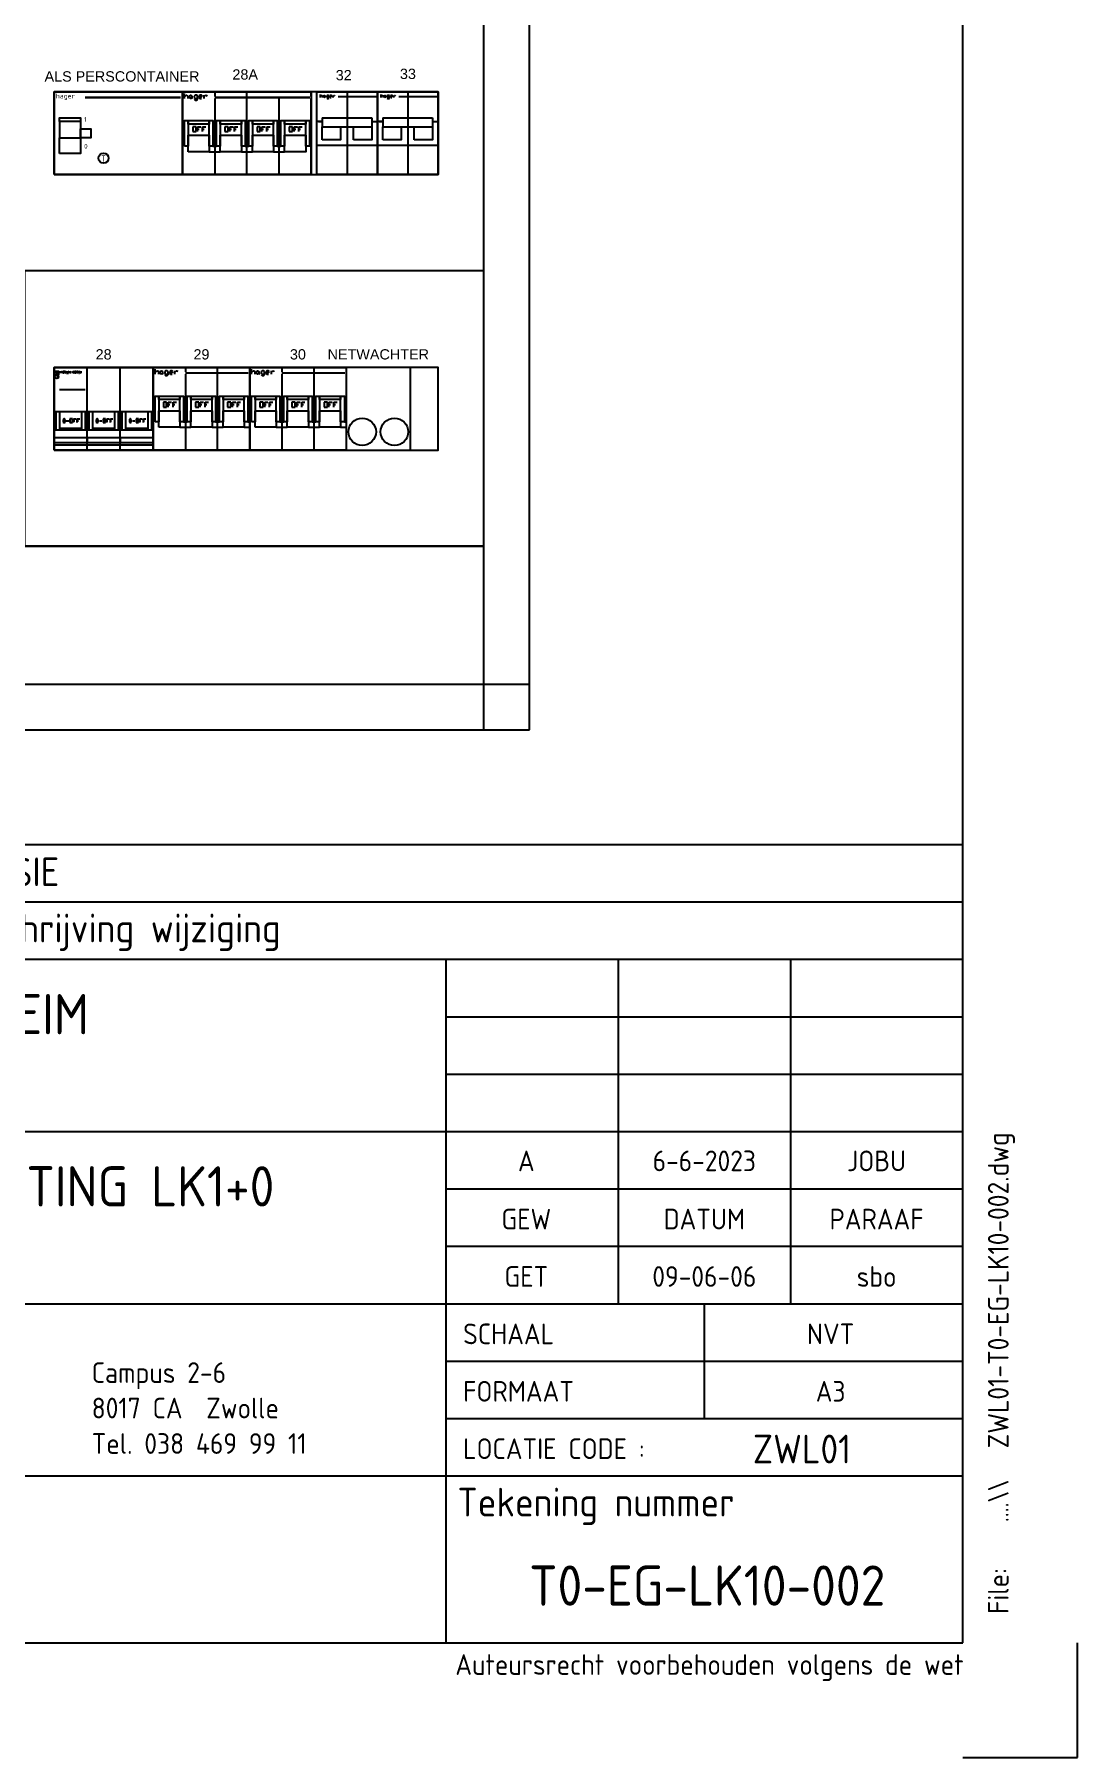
# Model space of a CAD drawing. Header units: millimetres. Extents: x 0 to 420, y 0 to 297.
# Drawn here: x 329.2 to 420, y 0 to 150.1 of the extents above; entities that cross this region are included whole.
import ezdxf
from ezdxf.enums import TextEntityAlignment as Align

# ---------------------------------------------------------------- set-up
doc = ezdxf.new("R2010")
doc.units = ezdxf.units.MM
doc.layers.get('0').update_dxf_attribs({"linetype": 'CONTINUOUS'})
for name, color, linetype in [('00att018', 1, 'CONTINUOUS'), ('00att025', 2, 'CONTINUOUS'), ('00att035', 3, 'CONTINUOUS'), ('00att050', 4, 'CONTINUOUS'), ('00kad018', 1, 'CONTINUOUS'), ('00kad025', 2, 'CONTINUOUS'), ('00kad070', 5, 'CONTINUOUS'), ('BL$2----_KADER', 7, 'CONTINUOUS'), ('BL$4----_LOGO', 7, 'CONTINUOUS'), ('BL$4----_STEMPEL', 7, 'CONTINUOUS'), ('KAST AANZICHT', 1, 'CONTINUOUS')]:
    doc.layers.add(name, color=color, linetype=linetype)
doc.styles.add('ISO', font='isocp.shx')
doc.styles.add('NOOTER', font='arial.ttf')
doc.styles.get("Standard").update_dxf_attribs({"font": 'ISOCP'})

# ---------------------------------------------------------------- blocks, each defined once
blk = doc.blocks.new('a3-windesheim-hor')
at = {"layer": '00kad018', "color": 1}
for p, q in [((420, 0), (420, 10)), ((410, 0), (420, 0))]:
    blk.add_line(p, q, dxfattribs=at)
at = {"layer": '00kad070', "color": 5}
for p, q in [((410, 10), (410, 287)), ((20, 10), (410, 10))]:
    blk.add_line(p, q, dxfattribs=at)
at = {"layer": '00att018', "color": 1, "style": 'ISO'}
blk.add_text('Auteursrecht voorbehouden volgens de wet', height=1.8, dxfattribs=at).set_placement((410.08, 7.2), align=Align.RIGHT)
blk = doc.blocks.new('CHW_ONDERHOEK')
at = {"layer": '00kad025', "color": 2}
for p, q in [((-10, 79.5), (-190, 79.5)), ((-10, 74.5), (-190, 74.5)), ((-40, 69.5), (-40, 39.5)), ((-25, 69.5), (-25, 39.5)), ((-10, 64.5), (-55, 64.5)), ((-10, 59.5), (-55, 59.5)), ((-10, 54.5), (-55, 54.5)), ((-10, 49.5), (-55, 49.5)), ((-32.5, 39.5), (-32.5, 34.5)), ((-32.5, 34.5), (-32.5, 29.5))]:
    blk.add_line(p, q, dxfattribs=at)
at = {"layer": '00kad070', "color": 5}
for p, q in [((-10, 69.5), (-190, 69.5)), ((-55, 69.5), (-55, 10)), ((-55, 54.5), (-190, 54.5)), ((-10, 44.5), (-55, 44.5)), ((-10, 39.5), (-190, 39.5)), ((-10, 34.5), (-55, 34.5)), ((-10, 29.5), (-55, 29.5)), ((-55, 24.5), (-190, 24.5)), ((-10, 24.5), (-55, 24.5))]:
    blk.add_line(p, q, dxfattribs=at)
at = {"layer": '00att018', "color": 1, "style": 'ISO'}
for s, p in [('GEW', (-48, 46)), ('DATUM', (-32.5, 46)), ('PARAAF', (-17.5, 46)), ('GET', (-48, 41))]:
    blk.add_text(s, height=1.8, dxfattribs=at).set_placement(p, align=Align.CENTER)
for s, p in [('SCHAAL', (-53.5, 36)), ('FORMAAT', (-53.5, 31))]:
    blk.add_text(s, height=1.8, dxfattribs=at).set_placement(p)
at = {"layer": '00att018', "color": 1, "style": 'ISO', "width": 0.9}
blk.add_text('....\\\\', height=1.8, rotation=90, dxfattribs=at).set_placement((-6, 20.5))
at = {"layer": '00att018', "color": 1, "style": 'ISO'}
blk.add_text('File:', height=1.8, rotation=90, dxfattribs=at).set_placement((-6, 12.5))
for tag, p in [('WZ_CODED', (-48, 66.07)), ('WZ_DATUMD', (-32.5, 66.07)), ('WZ_WZGOEDD', (-17.5, 66.07)), ('WZ_CODEC', (-48, 61.07)), ('WZ_DATUMC', (-32.5, 61.07)), ('WZ_WZGOEDC', (-17.5, 61.07)), ('WZ_CODEB', (-48, 56.07)), ('WZ_DATUMB', (-32.5, 56.07)), ('WZ_WZGOEDB', (-17.5, 56.07)), ('WZ_CODEA', (-48, 51.07)), ('WZ_DATUMA', (-32.5, 51.07)), ('WZ_WZGOEDA', (-17.5, 51.07)), ('TKDATCREAT', (-32.5, 41)), ('TKINIT', (-17.5, 41)), ('TKSCHAAL', (-21.5, 36)), ('TKFORMAAT', (-21.5, 31))]:
    blk.add_attdef(tag, text='', height=1.8, dxfattribs=at).set_placement(p, align=Align.CENTER)
blk.add_attdef('DWGNAME', (-6, 26.93), '', height=1.8, rotation=90, dxfattribs=at)
at = {"layer": '00att025', "color": 1, "style": 'ISO'}
blk.add_text('LOCATIE CODE :', height=1.8, dxfattribs=at).set_placement((-53.5, 26))
at = {"layer": '00att025', "color": 2, "style": 'ISO'}
blk.add_text('Tekening nummer', height=2.5, dxfattribs=at).set_placement((-54, 21))
for tag, p in [('WZ_DATUM', (-184, 75.9)), ('WZ_AANNEMER_INSTALATEUR', (-157.5, 75.9)), ('WZ_OMSCHR', (-99, 75.9))]:
    blk.add_attdef(tag, p, '', height=2.5, dxfattribs=at)
at = {"layer": '00att025', "color": 3, "style": 'ISO'}
blk.add_attdef('TKVRIJ2', text='', height=2.5, dxfattribs=at).set_placement((-24, 25.62), align=Align.CENTER)
at = {"layer": '00att035', "color": 3, "style": 'ISO'}
blk.add_text('Omschrijving wijziging', height=2.5, dxfattribs=at).set_placement((-99, 71))
for tag, p in [('PROMSCHR', (-165.14, 63)), ('TK1OMSCHR', (-165.14, 57.5)), ('TK2OMSCHR', (-165.14, 48)), ('TKVRIJ1', (-165.14, 42.5))]:
    blk.add_attdef(tag, p, '', height=3.5, dxfattribs=at)
at = {"layer": '00att050', "color": 4, "style": 'ISO'}
blk.add_attdef('TKFASE', text='', height=5, dxfattribs=at).set_placement((-14.5, 82), align=Align.RIGHT)
blk.add_attdef('TKTEKNR', text='', height=3.5, dxfattribs=at).set_placement((-32.25, 13.23), align=Align.CENTER)
at = {"layer": 'BL$4----_LOGO', "color": 1, "style": 'ISO'}
for s, p in [('Campus 2-6', (-85.85, 32.63)), ('8017 CA  Zwolle', (-85.85, 29.54)), ('Tel. 038 469 99 11', (-85.85, 26.45))]:
    blk.add_text(s, height=1.8, dxfattribs=at).set_placement(p)
blk = doc.blocks.new('HAG07')
at = {"color": 0}
for p, q in [((0.22, 8.85), (0.22, 9.42)), ((0.22, 9.42), (0.22, 9.42)), ((0.22, 9.04), (0.41, 9.23)), ((0.41, 9.23), (0.5, 9.23)), ((0.5, 9.23), (0.6, 9.14)), ((0.6, 9.14), (0.6, 8.85)), ((0.6, 8.85), (0.6, 8.85)), ((0.79, 9.14), (0.88, 9.23)), ((0.79, 8.95), (0.79, 9.14)), ((0.88, 8.85), (0.79, 8.95)), ((0.88, 9.23), (0.97, 9.23)), ((0.97, 8.85), (0.88, 8.85)), ((0.97, 9.23), (1.07, 9.14)), ((1.07, 8.95), (0.97, 8.85)), ((1.07, 9.14), (1.07, 8.95)), ((1.07, 8.95), (1.16, 8.85)), ((1.16, 8.85), (1.16, 8.85)), ((1.44, 9.23), (1.35, 9.14)), ((1.35, 9.14), (1.35, 8.95)), ((1.35, 8.95), (1.44, 8.85)), ((1.35, 8.76), (1.44, 8.66)), ((1.63, 9.23), (1.44, 9.23)), ((1.44, 8.85), (1.73, 8.85)), ((1.44, 8.66), (1.63, 8.66)), ((1.73, 9.14), (1.63, 9.23)), ((1.63, 8.66), (1.73, 8.76)), ((1.73, 8.76), (1.73, 9.14)), ((1.73, 8.85), (1.73, 8.85)), ((2.01, 9.23), (1.92, 9.14)), ((1.92, 9.14), (1.92, 8.95)), ((1.92, 9.04), (2.2, 9.04)), ((1.92, 8.95), (2.01, 8.85)), ((2.2, 9.23), (2.01, 9.23)), ((2.01, 8.85), (2.2, 8.85)), ((2.29, 9.14), (2.2, 9.23)), ((2.2, 9.04), (2.29, 9.14)), ((2.2, 8.85), (2.2, 8.85)), ((2.48, 9.23), (2.48, 8.85)), ((2.48, 9.04), (2.67, 9.23)), ((2.48, 8.85), (2.48, 8.85)), ((2.67, 9.23), (2.76, 9.23)), ((2.76, 9.23), (2.86, 9.14)), ((2.86, 9.14), (2.86, 9.14)), ((3.73, 9.6), (3.73, 9.09)), ((3.73, 8.83), (3.73, 0)), ((7.47, 9.09), (7.47, 9.6)), ((7.47, 0), (7.47, 8.83)), ((1.56, 5.58), (1.18, 5.58)), ((1.18, 5.58), (1.18, 5.01)), ((1.18, 5.01), (1.56, 5.01)), ((1.18, 5.01), (1.18, 5.01)), ((1.56, 5.01), (1.56, 5.58)), ((1.74, 5.01), (1.74, 5.58)), ((1.74, 5.58), (2.12, 5.58)), ((1.74, 5.3), (1.93, 5.3)), ((1.93, 5.3), (1.93, 5.3)), ((2.12, 5.58), (2.12, 5.58)), ((2.31, 5.01), (2.31, 5.58)), ((2.31, 5.58), (2.69, 5.58)), ((2.31, 5.3), (2.5, 5.3)), ((2.5, 5.3), (2.5, 5.3)), ((2.69, 5.58), (2.69, 5.58)), ((5.29, 5.58), (4.91, 5.58)), ((4.91, 5.58), (4.91, 5.01)), ((4.91, 5.01), (5.29, 5.01)), ((4.91, 5.01), (4.91, 5.01)), ((5.29, 5.01), (5.29, 5.58)), ((5.47, 5.01), (5.47, 5.58)), ((5.47, 5.58), (5.85, 5.58)), ((5.47, 5.3), (5.66, 5.3)), ((5.66, 5.3), (5.66, 5.3)), ((5.85, 5.58), (5.85, 5.58)), ((6.04, 5.01), (6.04, 5.58)), ((6.04, 5.58), (6.42, 5.58)), ((6.04, 5.3), (6.23, 5.3)), ((6.23, 5.3), (6.23, 5.3)), ((6.42, 5.58), (6.42, 5.58)), ((9.02, 5.58), (8.64, 5.58)), ((8.64, 5.58), (8.64, 5.01)), ((8.64, 5.01), (9.02, 5.01)), ((8.64, 5.01), (8.64, 5.01)), ((9.02, 5.01), (9.02, 5.58)), ((9.2, 5.01), (9.2, 5.58)), ((9.2, 5.58), (9.58, 5.58)), ((9.2, 5.3), (9.39, 5.3)), ((9.39, 5.3), (9.39, 5.3)), ((9.58, 5.58), (9.58, 5.58)), ((9.77, 5.01), (9.77, 5.58)), ((9.77, 5.58), (10.15, 5.58)), ((9.77, 5.3), (9.96, 5.3)), ((9.96, 5.3), (9.96, 5.3)), ((10.15, 5.58), (10.15, 5.58)), ((3.09, 2.67), (4.37, 2.67)), ((3.52, 3.31), (3.95, 3.31)), ((6.83, 2.67), (8.11, 2.67)), ((7.25, 3.31), (7.68, 3.31)), ((10.56, 2.67), (11.2, 2.67)), ((10.99, 3.31), (11.2, 3.31))]:
    blk.add_line(p, q, dxfattribs=at)
for points in [[(0, 0), (0, 9.6), (11.2, 9.6), (11.2, 0)], [(0.21, 3.31), (0.21, 6.29), (0.64, 6.29), (0.64, 3.31)], [(0.64, 5.87), (0.64, 6.29), (3.09, 6.29), (3.09, 5.87)], [(3.09, 3.31), (3.09, 6.29), (3.52, 6.29), (3.52, 3.31)], [(3.95, 3.31), (3.95, 6.29), (4.37, 6.29), (4.37, 3.31)], [(4.37, 5.87), (4.37, 6.29), (6.83, 6.29), (6.83, 5.87)], [(6.83, 3.31), (6.83, 6.29), (7.25, 6.29), (7.25, 3.31)], [(7.68, 3.31), (7.68, 6.29), (8.11, 6.29), (8.11, 3.31)], [(8.11, 5.87), (8.11, 6.29), (10.56, 6.29), (10.56, 5.87)], [(10.56, 3.31), (10.56, 6.29), (10.99, 6.29), (10.99, 3.31)], [(0.64, 2.67), (0.64, 4.59), (3.09, 4.59), (3.09, 2.67)], [(4.37, 2.67), (4.37, 4.59), (6.83, 4.59), (6.83, 2.67)], [(8.11, 2.67), (8.11, 4.59), (10.56, 4.59), (10.56, 2.67)]]:
    blk.add_lwpolyline(points, close=True, dxfattribs=at)
at = {"color": 0, "const_width": 0.256}
blk.add_lwpolyline([(3.73, 8.96), (11.05, 8.96)], dxfattribs=at)
blk = doc.blocks.new('MER24')
at = {"color": 0}
for p, q in [((-54, 0), (-36, 0)), ((-54, -45), (-54, 0)), ((-36, 0), (-18, 0)), ((-36, -45), (-36, 0)), ((-18, 0), (0, 0)), ((-18, -45), (-18, 0)), ((0, 0), (0, -45)), ((-53.5, -2), (-52.5, -3)), ((-52.5, -3), (-51.5, -2)), ((-52.5, -5.01), (-51.5, -5.01)), ((-50.2, -3), (-50.2, -2)), ((-50.2, -2), (-49.86, -2.67)), ((-49.86, -2.67), (-49.53, -2)), ((-49.53, -2), (-49.53, -3)), ((-49.53, -3), (-49.53, -3)), ((-49.2, -3), (-49.2, -2)), ((-49.2, -2), (-48.53, -2)), ((-49.2, -2.5), (-48.86, -2.5)), ((-48.53, -3), (-49.2, -3)), ((-48.86, -2.5), (-48.87, -2.5)), ((-48.53, -2), (-48.53, -2)), ((-48.2, -3), (-48.2, -2)), ((-48.2, -2), (-47.7, -2)), ((-47.7, -2.5), (-48.2, -2.5)), ((-48.2, -2.5), (-48.2, -2.5)), ((-48.03, -2.5), (-47.53, -3)), ((-47.7, -2), (-47.53, -2.17)), ((-47.53, -2.33), (-47.7, -2.5)), ((-47.53, -2.17), (-47.53, -2.33)), ((-47.53, -3), (-47.53, -3)), ((-47.2, -2), (-47.2, -3)), ((-47.2, -3), (-46.53, -3)), ((-46.53, -3), (-46.53, -3)), ((-46.2, -2), (-45.87, -2)), ((-46.2, -3), (-45.87, -3)), ((-46.03, -3), (-46.03, -2)), ((-46.03, -2), (-46.03, -2)), ((-45.87, -2), (-45.87, -2)), ((-45.87, -3), (-45.87, -3)), ((-45.53, -3), (-45.53, -2)), ((-45.53, -2), (-44.87, -3)), ((-44.87, -3), (-44.87, -2)), ((-44.87, -2), (-44.87, -2)), ((-43.54, -2.17), (-43.37, -2)), ((-43.54, -2.83), (-43.54, -2.17)), ((-43.37, -3), (-43.54, -2.83)), ((-43.37, -2), (-42.87, -2)), ((-42.87, -3), (-43.37, -3)), ((-43.04, -2.5), (-42.87, -2.5)), ((-42.87, -2), (-42.87, -2)), ((-42.87, -2.5), (-42.87, -3)), ((-42.54, -2), (-41.87, -2)), ((-42.54, -3), (-42.54, -2)), ((-42.54, -2.5), (-42.2, -2.5)), ((-41.87, -3), (-42.54, -3)), ((-42.2, -2.5), (-42.21, -2.5)), ((-41.87, -2), (-41.87, -2)), ((-41.54, -3), (-41.54, -2)), ((-41.54, -2), (-41.04, -2)), ((-41.04, -2.5), (-41.54, -2.5)), ((-41.54, -2.5), (-41.54, -2.5)), ((-41.37, -2.5), (-40.87, -3)), ((-41.04, -2), (-40.87, -2.17)), ((-40.87, -2.33), (-41.04, -2.5)), ((-40.87, -2.17), (-40.87, -2.33)), ((-40.87, -3), (-40.87, -3)), ((-40.54, -2), (-40.21, -2)), ((-40.54, -3), (-40.21, -3)), ((-40.37, -3), (-40.37, -2)), ((-40.37, -2), (-40.37, -2)), ((-40.21, -2), (-40.21, -2)), ((-40.21, -3), (-40.21, -3)), ((-39.87, -3), (-39.87, -2)), ((-39.87, -2), (-39.21, -3)), ((-39.21, -3), (-39.21, -2)), ((-39.21, -2), (-39.21, -2)), ((-51, -12), (-37, -12)), ((-54, -24), (-36, -24)), ((-53, -24), (-53, -34)), ((-51, -24), (-51, -34)), ((-48.63, -28), (-48.97, -28.33)), ((-48.3, -28), (-48.63, -28)), ((-47.97, -28.33), (-48.3, -28)), ((-43.97, -28), (-45.3, -28)), ((-45.3, -28), (-45.3, -30)), ((-43.97, -30), (-43.97, -28)), ((-43.3, -30), (-43.3, -28)), ((-43.3, -28), (-41.97, -28)), ((-41.97, -28), (-41.97, -28)), ((-41.31, -30), (-41.31, -28)), ((-41.31, -28), (-39.97, -28)), ((-39.97, -28), (-39.98, -28)), ((-39, -24), (-39, -34)), ((-37, -24), (-37, -34)), ((-36, -24), (-18, -24)), ((-35, -24), (-35, -34)), ((-33, -24), (-33, -34)), ((-30.65, -28), (-30.98, -28.33)), ((-30.32, -28), (-30.65, -28)), ((-29.98, -28.33), (-30.32, -28)), ((-25.99, -28), (-27.32, -28)), ((-27.32, -28), (-27.32, -30)), ((-25.99, -30), (-25.99, -28)), ((-25.32, -30), (-25.32, -28)), ((-25.32, -28), (-23.99, -28)), ((-23.99, -28), (-23.99, -28)), ((-23.32, -30), (-23.32, -28)), ((-23.32, -28), (-21.99, -28)), ((-21.99, -28), (-21.99, -28)), ((-21, -24), (-21, -34)), ((-19, -24), (-19, -34)), ((-18, -24), (0, -24)), ((-17, -24), (-17, -34)), ((-15, -24), (-15, -34)), ((-12.66, -28), (-13, -28.33)), ((-12.33, -28), (-12.66, -28)), ((-12, -28.33), (-12.33, -28)), ((-8, -28), (-9.33, -28)), ((-9.33, -28), (-9.33, -30)), ((-8, -30), (-8, -28)), ((-7.34, -30), (-7.34, -28)), ((-7.34, -28), (-6, -28)), ((-6, -28), (-6.01, -28)), ((-5.34, -30), (-5.34, -28)), ((-5.34, -28), (-4.01, -28)), ((-4.01, -28), (-4.01, -28)), ((-3, -24), (-3, -34)), ((-1, -24), (-1, -34)), ((-54, -34), (-36, -34)), ((-51, -33), (-39, -33)), ((-48.97, -28.33), (-48.97, -29.66)), ((-48.97, -29.66), (-48.63, -30)), ((-48.63, -30), (-48.64, -30)), ((-48.63, -30), (-48.3, -30)), ((-48.3, -30), (-47.97, -29.66)), ((-47.97, -29.66), (-47.97, -28.33)), ((-47.3, -29), (-45.97, -29)), ((-45.97, -29), (-45.97, -29)), ((-45.3, -30), (-45.31, -30)), ((-45.3, -30), (-43.97, -30)), ((-43.3, -29), (-42.64, -29)), ((-42.64, -29), (-42.64, -29)), ((-41.31, -29), (-40.64, -29)), ((-40.64, -29), (-40.64, -29)), ((-36, -34), (-18, -34)), ((-36, -38), (-36, -37)), ((-33, -33), (-21, -33)), ((-30.98, -28.33), (-30.98, -29.66)), ((-30.98, -29.66), (-30.65, -30)), ((-30.65, -30), (-30.32, -30)), ((-30.65, -30), (-30.65, -30)), ((-30.32, -30), (-29.98, -29.66)), ((-29.98, -29.66), (-29.98, -28.33)), ((-29.32, -29), (-27.98, -29)), ((-27.98, -29), (-27.99, -29)), ((-27.32, -30), (-25.99, -30)), ((-27.32, -30), (-27.32, -30)), ((-25.32, -29), (-24.65, -29)), ((-24.65, -29), (-24.66, -29)), ((-23.32, -29), (-22.66, -29)), ((-22.66, -29), (-22.66, -29)), ((-18, -34), (0, -34)), ((-18, -38), (-18, -37)), ((-15, -33), (-3, -33)), ((-13, -28.33), (-13, -29.66)), ((-13, -29.66), (-12.66, -30)), ((-12.66, -30), (-12.67, -30)), ((-12.66, -30), (-12.33, -30)), ((-12.33, -30), (-12, -29.66)), ((-12, -29.66), (-12, -28.33)), ((-11.33, -29), (-10, -29)), ((-10, -29), (-10, -29)), ((-9.33, -30), (-9.34, -30)), ((-9.33, -30), (-8, -30)), ((-7.34, -29), (-6.67, -29)), ((-6.67, -29), (-6.67, -29)), ((-5.34, -29), (-4.67, -29)), ((-4.67, -29), (-4.67, -29)), ((0, -38), (0, -37)), ((-54, -38), (-36, -38)), ((-36, -41), (-54, -41)), ((-54, -42), (-36, -42)), ((-36, -45), (-54, -45)), ((-36, -38), (-36, -41)), ((-36, -38), (-18, -38)), ((-18, -41), (-36, -41)), ((-36, -42), (-18, -42)), ((-18, -45), (-36, -45)), ((-18, -38), (-18, -41)), ((-18, -38), (0, -38)), ((0, -41), (-18, -41)), ((-18, -42), (0, -42)), ((0, -45), (-18, -45)), ((0, -38), (0, -41))]:
    blk.add_line(p, q, dxfattribs=at)
blk.add_lwpolyline([(-53.5, -4), (-53.5, -2), (-51.5, -2), (-51.5, -4)], close=True, dxfattribs=at)
blk.add_circle((-52.5, -5.01), 1, dxfattribs=at)
blk = doc.blocks.new('HAG11')
at = {"color": 0}
for p, q in [((0.6, 5.8), (0.6, 4)), ((2.9, 5.8), (2.9, 4))]:
    blk.add_line(p, q, dxfattribs=at)
for points in [[(0, 0), (0, 9), (14, 9), (14, 0)], [(0.6, 5.8), (0.6, 6.2), (2.9, 6.2), (2.9, 5.8)], [(0.6, 2.3), (0.6, 4), (2.9, 4), (2.9, 2.3)], [(2.9, 4), (2.9, 5), (4, 5), (4, 4)]]:
    blk.add_lwpolyline(points, close=True, dxfattribs=at)
at = {"color": 0, "const_width": 0.24}
blk.add_lwpolyline([(3.39, 8.4), (13.8, 8.4)], dxfattribs=at)
at = {"color": 0}
blk.add_circle((5.4, 1.8), 0.55, dxfattribs=at)
for s, height, p in [('hager', 0.531, (0.2, 8.3)), ('1', 0.504, (3.28, 5.76)), ('0', 0.504, (3.28, 2.84)), ('T', 0.7, (5.14, 1.4))]:
    blk.add_text(s, height=height, dxfattribs=at).set_placement(p)
blk = doc.blocks.new('HAG05')
at = {"color": 0}
for p, q in [((-33, 0), (0, 0)), ((-33, -45), (-33, 0)), ((-16.5, 0), (-16.5, -45)), ((0, 0), (0, -45)), ((-30.99, -3), (-30.99, -1.31)), ((-30.99, -1.31), (-30.99, -1.31)), ((-30.99, -2.44), (-30.42, -1.87)), ((-30.42, -1.87), (-30.14, -1.87)), ((-30.14, -1.87), (-29.86, -2.15)), ((-29.86, -2.15), (-29.86, -3)), ((-29.86, -3), (-29.86, -3)), ((-29.3, -2.15), (-29.01, -1.87)), ((-29.3, -2.72), (-29.3, -2.15)), ((-29.01, -3), (-29.3, -2.72)), ((-29.01, -1.87), (-28.73, -1.87)), ((-28.73, -3), (-29.01, -3)), ((-28.73, -1.87), (-28.45, -2.15)), ((-28.45, -2.72), (-28.73, -3)), ((-28.45, -2.15), (-28.45, -2.72)), ((-28.45, -2.72), (-28.17, -3)), ((-28.17, -3), (-28.17, -3)), ((-27.32, -1.87), (-27.6, -2.15)), ((-27.6, -2.15), (-27.6, -2.72)), ((-27.6, -2.72), (-27.32, -3)), ((-27.6, -3.28), (-27.32, -3.56)), ((-26.76, -1.87), (-27.32, -1.87)), ((-27.32, -3), (-26.48, -3)), ((-27.32, -3.56), (-26.76, -3.56)), ((-26.48, -2.15), (-26.76, -1.87)), ((-26.76, -3.56), (-26.48, -3.28)), ((-26.48, -3.28), (-26.48, -2.15)), ((-26.48, -3), (-26.48, -3)), ((-25.63, -1.87), (-25.91, -2.15)), ((-25.91, -2.15), (-25.91, -2.72)), ((-25.91, -2.44), (-25.07, -2.44)), ((-25.91, -2.72), (-25.63, -3)), ((-25.07, -1.87), (-25.63, -1.87)), ((-25.63, -3), (-25.07, -3)), ((-24.79, -2.15), (-25.07, -1.87)), ((-25.07, -2.44), (-24.79, -2.15)), ((-25.07, -3), (-25.07, -3)), ((-24.22, -1.87), (-24.22, -3)), ((-24.22, -2.44), (-23.66, -1.87)), ((-24.22, -3), (-24.22, -3)), ((-23.66, -1.87), (-23.38, -1.87)), ((-23.38, -1.87), (-23.1, -2.15)), ((-23.1, -2.15), (-23.1, -2.15)), ((-30, -16), (-33, -16)), ((-30, -14), (-30, -19)), ((-30, -14), (-3, -14)), ((-3, -14), (-3, -19)), ((-3, -16), (0, -16)), ((-20, -19), (-13, -19)), ((-33, -29), (0, -29)), ((0, -45), (-33, -45))]:
    blk.add_line(p, q, dxfattribs=at)
at = {"color": 0, "const_width": 1}
blk.add_lwpolyline([(-21.5, -2.5), (0, -2.5)], dxfattribs=at)
at = {"color": 0}
blk.add_lwpolyline([(-32, -16), (-30, -16)], dxfattribs=at)
for points in [[(-30, -26), (-30, -19), (-20, -19), (-20, -26)], [(-13, -26), (-13, -19), (-3, -19), (-3, -26)]]:
    blk.add_lwpolyline(points, close=True, dxfattribs=at)

msp = doc.modelspace()

# ---------------------------------------------------------------- linework, layer by layer
at = {"layer": 'KAST AANZICHT', "color": 1, "linetype": 'Continuous'}
for p, q in [((368.29, 89.5), (368.29, 265.5)), ((372.29, 89.5), (372.29, 265.5)), ((244.29, 93.5), (372.29, 93.5)), ((244.29, 89.5), (372.29, 89.5))]:
    msp.add_line(p, q, dxfattribs=at)
at = {"layer": 'KAST AANZICHT'}
for p, q in [((342.24, 144.51), (342.24, 144.93)), ((342.24, 144.93), (342.24, 144.93)), ((342.24, 144.65), (342.38, 144.79)), ((342.38, 144.79), (342.45, 144.79)), ((342.45, 144.79), (342.52, 144.72)), ((342.52, 144.72), (342.52, 144.51)), ((342.52, 144.51), (342.52, 144.51)), ((342.66, 144.72), (342.73, 144.79)), ((342.66, 144.58), (342.66, 144.72)), ((342.73, 144.51), (342.66, 144.58)), ((342.73, 144.79), (342.8, 144.79)), ((342.8, 144.51), (342.73, 144.51)), ((342.8, 144.79), (342.87, 144.72)), ((342.87, 144.58), (342.8, 144.51)), ((342.87, 144.72), (342.87, 144.58)), ((342.87, 144.58), (342.94, 144.51)), ((342.94, 144.51), (342.94, 144.51)), ((343.15, 144.79), (343.08, 144.72)), ((343.08, 144.72), (343.08, 144.58)), ((343.08, 144.58), (343.15, 144.51)), ((343.08, 144.44), (343.15, 144.37)), ((343.3, 144.79), (343.15, 144.79)), ((343.15, 144.51), (343.37, 144.51)), ((343.15, 144.37), (343.3, 144.37)), ((343.37, 144.72), (343.3, 144.79)), ((343.3, 144.37), (343.37, 144.44)), ((343.37, 144.44), (343.37, 144.72)), ((343.37, 144.51), (343.37, 144.51)), ((343.58, 144.79), (343.51, 144.72)), ((343.51, 144.72), (343.51, 144.58)), ((343.51, 144.65), (343.72, 144.65)), ((343.51, 144.58), (343.58, 144.51)), ((343.72, 144.79), (343.58, 144.79)), ((343.58, 144.51), (343.72, 144.51)), ((343.79, 144.72), (343.72, 144.79)), ((343.72, 144.65), (343.79, 144.72)), ((343.72, 144.51), (343.72, 144.51)), ((343.93, 144.79), (343.93, 144.51)), ((343.93, 144.65), (344.07, 144.79)), ((343.93, 144.51), (343.93, 144.51)), ((344.07, 144.79), (344.14, 144.79)), ((344.14, 144.79), (344.21, 144.72)), ((344.21, 144.72), (344.21, 144.72)), ((344.87, 145.07), (344.87, 144.68)), ((344.87, 144.49), (344.87, 137.87)), ((347.67, 144.68), (347.67, 145.07)), ((347.67, 137.87), (347.67, 144.49)), ((350.47, 137.87), (350.47, 144.49)), ((353.27, 144.68), (353.27, 145.07)), ((353.27, 137.87), (353.27, 144.49)), ((342.96, 141.63), (342.95, 141.63)), ((343.24, 142.05), (342.96, 142.05)), ((342.96, 142.05), (342.96, 141.63)), ((342.96, 141.63), (343.24, 141.63)), ((343.24, 141.63), (343.24, 142.05)), ((343.38, 141.63), (343.38, 142.05)), ((343.38, 142.05), (343.66, 142.05)), ((343.38, 141.84), (343.52, 141.84)), ((343.52, 141.84), (343.52, 141.84)), ((343.66, 142.05), (343.66, 142.05)), ((343.8, 141.63), (343.8, 142.05)), ((343.8, 142.05), (344.09, 142.05)), ((343.8, 141.84), (343.95, 141.84)), ((343.95, 141.84), (343.94, 141.84)), ((344.09, 142.05), (344.09, 142.05)), ((346.04, 142.05), (345.75, 142.05)), ((345.75, 142.05), (345.75, 141.63)), ((345.75, 141.63), (346.04, 141.63)), ((345.75, 141.63), (345.75, 141.63)), ((346.04, 141.63), (346.04, 142.05)), ((346.18, 141.63), (346.18, 142.05)), ((346.18, 142.05), (346.46, 142.05)), ((346.18, 141.84), (346.32, 141.84)), ((346.32, 141.84), (346.32, 141.84)), ((346.46, 142.05), (346.46, 142.05)), ((346.6, 141.63), (346.6, 142.05)), ((346.6, 142.05), (346.88, 142.05)), ((346.6, 141.84), (346.74, 141.84)), ((346.74, 141.84), (346.74, 141.84)), ((346.88, 142.05), (346.88, 142.05)), ((348.83, 142.05), (348.55, 142.05)), ((348.55, 142.05), (348.55, 141.63)), ((348.55, 141.63), (348.83, 141.63)), ((348.55, 141.63), (348.55, 141.63)), ((348.83, 141.63), (348.83, 142.05)), ((348.97, 141.63), (348.97, 142.05)), ((348.97, 142.05), (349.26, 142.05)), ((348.97, 141.84), (349.12, 141.84)), ((349.12, 141.84), (349.12, 141.84)), ((349.26, 142.05), (349.26, 142.05)), ((349.4, 141.63), (349.4, 142.05)), ((349.4, 142.05), (349.68, 142.05)), ((349.4, 141.84), (349.54, 141.84)), ((349.54, 141.84), (349.54, 141.84)), ((349.68, 142.05), (349.68, 142.05)), ((351.63, 142.05), (351.35, 142.05)), ((351.35, 142.05), (351.35, 141.63)), ((351.35, 141.63), (351.63, 141.63)), ((351.35, 141.63), (351.35, 141.63)), ((351.63, 141.63), (351.63, 142.05)), ((351.77, 141.63), (351.77, 142.05)), ((351.77, 142.05), (352.06, 142.05)), ((351.77, 141.84), (351.92, 141.84)), ((351.92, 141.84), (351.92, 141.84)), ((352.06, 142.05), (352.06, 142.05)), ((352.2, 141.63), (352.2, 142.05)), ((352.2, 142.05), (352.48, 142.05)), ((352.2, 141.84), (352.34, 141.84)), ((352.34, 141.84), (352.34, 141.84)), ((352.48, 142.05), (352.48, 142.05)), ((344.39, 139.87), (345.35, 139.87)), ((344.71, 140.35), (345.03, 140.35)), ((347.19, 139.87), (348.15, 139.87)), ((347.51, 140.35), (347.83, 140.35)), ((349.99, 139.87), (350.95, 139.87)), ((350.31, 140.35), (350.47, 140.35)), ((350.31, 140.35), (350.63, 140.35))]:
    msp.add_line(p, q, dxfattribs=at)
at = {"layer": 'KAST AANZICHT', "color": 1, "linetype": 'Continuous'}
for points in [[(330.87, 137.87), (364.31, 137.87), (364.31, 145.07), (330.87, 145.07)], [(328.29, 105.5), (368.29, 105.5), (368.29, 129.5), (328.29, 129.5)], [(330.87, 113.87), (364.31, 113.87), (364.31, 121.07), (330.87, 121.07)], [(356.31, 113.87), (361.91, 113.87), (361.91, 121.07), (356.31, 121.07)], [(288.29, 93.5), (368.29, 93.5), (368.29, 105.5), (288.29, 105.5)]]:
    msp.add_lwpolyline(points, close=True, dxfattribs=at)
at = {"layer": 'KAST AANZICHT'}
for points in [[(342.07, 137.87), (342.07, 145.07), (353.27, 145.07), (353.27, 137.87)], [(342.23, 140.35), (342.23, 142.59), (342.55, 142.59), (342.55, 140.35)], [(342.55, 142.27), (342.55, 142.59), (344.39, 142.59), (344.39, 142.27)], [(344.39, 140.35), (344.39, 142.59), (344.71, 142.59), (344.71, 140.35)], [(345.03, 140.35), (345.03, 142.59), (345.35, 142.59), (345.35, 140.35)], [(345.35, 142.27), (345.35, 142.59), (347.19, 142.59), (347.19, 142.27)], [(347.19, 140.35), (347.19, 142.59), (347.51, 142.59), (347.51, 140.35)], [(347.83, 140.35), (347.83, 142.59), (348.15, 142.59), (348.15, 140.35)], [(348.15, 142.27), (348.15, 142.59), (349.99, 142.59), (349.99, 142.27)], [(349.99, 140.35), (349.99, 142.59), (350.31, 142.59), (350.31, 140.35)], [(350.63, 140.35), (350.63, 142.59), (350.95, 142.59), (350.95, 140.35)], [(350.95, 142.27), (350.95, 142.59), (352.79, 142.59), (352.79, 142.27)], [(352.79, 140.35), (352.79, 142.59), (353.11, 142.59), (353.11, 140.35)], [(342.55, 139.87), (342.55, 141.31), (344.39, 141.31), (344.39, 139.87)], [(345.35, 139.87), (345.35, 141.31), (347.19, 141.31), (347.19, 139.87)], [(348.15, 139.87), (348.15, 141.31), (349.99, 141.31), (349.99, 139.87)], [(350.95, 139.87), (350.95, 141.31), (352.79, 141.31), (352.79, 139.87)]]:
    msp.add_lwpolyline(points, close=True, dxfattribs=at)
at = {"layer": 'KAST AANZICHT', "const_width": 0.192}
msp.add_lwpolyline([(344.87, 144.59), (353.16, 144.59)], dxfattribs=at)
at = {"layer": 'KAST AANZICHT'}
for centre in [(357.71, 115.47), (360.51, 115.47)]:
    msp.add_circle(centre, 1.2, dxfattribs=at)

# ---------------------------------------------------------------- block references
at = {"layer": 'BL$2----_KADER'}
msp.add_blockref('a3-windesheim-hor', (0, 0), dxfattribs=at)
at = {"layer": 'BL$4----_STEMPEL'}
ref = msp.add_blockref('CHW_ONDERHOEK', (420, 0), dxfattribs=at)
ref.add_attrib('TKTEKNR', 'T0-EG-LK10-002', dxfattribs={"layer": '00att050', "color": 4, "height": 3.5, "style": 'ISO'}).set_placement((387.75, 13.23), align=Align.CENTER)
ref.add_attrib('WZ_CODEA', 'A', dxfattribs={"layer": '00att018', "color": 1, "height": 1.8, "style": 'ISO'}).set_placement((372, 51.07), align=Align.CENTER)
ref.add_attrib('WZ_DATUMA', '6-6-2023', dxfattribs={"layer": '00att018', "color": 1, "height": 1.8, "style": 'ISO'}).set_placement((387.5, 51.07), align=Align.CENTER)
ref.add_attrib('WZ_WZGOEDA', 'JOBU', dxfattribs={"layer": '00att018', "color": 1, "height": 1.8, "style": 'ISO'}).set_placement((402.5, 51.07), align=Align.CENTER)
ref.add_attrib('TKDATCREAT', '09-06-06', dxfattribs={"layer": '00att018', "color": 1, "height": 1.8, "style": 'ISO'}).set_placement((387.5, 41), align=Align.CENTER)
ref.add_attrib('TKINIT', 'sbo', dxfattribs={"layer": '00att018', "color": 1, "height": 1.8, "style": 'ISO'}).set_placement((402.5, 41), align=Align.CENTER)
ref.add_attrib('TKSCHAAL', 'NVT', dxfattribs={"layer": '00att018', "color": 1, "height": 1.8, "style": 'ISO'}).set_placement((398.5, 36), align=Align.CENTER)
ref.add_attrib('TKFORMAAT', 'A3', dxfattribs={"layer": '00att018', "color": 1, "height": 1.8, "style": 'ISO'}).set_placement((398.5, 31), align=Align.CENTER)
ref.add_attrib('TKVRIJ2', 'ZWL01', dxfattribs={"layer": '00att025', "color": 3, "height": 2.5, "style": 'ISO'}).set_placement((396, 25.62), align=Align.CENTER)
ref.add_attrib('PROMSCHR', 'CHRISTELIJKE HOGESCHOOL WINDESHEIM', (254.86, 63), dxfattribs={"layer": '00att035', "color": 3, "height": 3.5, "style": 'ISO'})
ref.add_attrib('TK2OMSCHR', 'GROEPENVERKLARING VERDEELINRICHTING LK1+0', (254.86, 48), dxfattribs={"layer": '00att035', "color": 3, "height": 3.5, "style": 'ISO'})
ref.add_attrib('TKFILE', 'ZWL01-T0-EG-LK10-002.dwg', (414, 26.93), dxfattribs={"layer": '00att018', "color": 1, "height": 1.8, "rotation": 90, "style": 'ISO'})
ref.add_attrib('WZ_OMSCHR', 'REVISIE', (321, 75.9), dxfattribs={"layer": '00att025', "color": 2, "height": 2.5, "style": 'ISO'})
at = {"layer": 'KAST AANZICHT'}
for name, p, xscale, yscale, zscale in [('HAG11', (330.87, 137.87), 0.8000000000000114, 0.8000000000000114, 0.8000000000000114), ('HAG05', (359.03, 145.07), 0.160000000000025, 0.160000000000025, 0.160000000000025), ('HAG05', (364.31, 145.07), 0.160000000000025, 0.160000000000025, 0.160000000000025), ('MER24', (339.51, 121.07), 0.160000000000025, 0.160000000000025, 0.160000000000025), ('HAG07', (339.51, 113.87), 0.75, 0.75, 0.75), ('HAG07', (347.91, 113.87), 0.75, 0.75, 0.75)]:
    msp.add_blockref(name, p, dxfattribs=dict(at, xscale=xscale, yscale=yscale, zscale=zscale))

# ---------------------------------------------------------------- texts
at = {"layer": 'KAST AANZICHT', "style": 'NOOTER'}
for s, height, p in [('33', 0.896, (361.69, 146.65)), ('ALS PERSCONTAINER', 0.8957, (336.79, 146.43)), ('28A', 0.896, (347.52, 146.6)), ('32', 0.896, (356.1, 146.54)), ('28', 0.896, (335.19, 122.22)), ('29', 0.896, (343.71, 122.22)), ('30', 0.896, (352.11, 122.22)), ('NETWACHTER', 0.896, (359.11, 122.22))]:
    msp.add_text(s, height=height, dxfattribs=at).set_placement(p, align=Align.MIDDLE)

doc.saveas('drawing.dxf')
